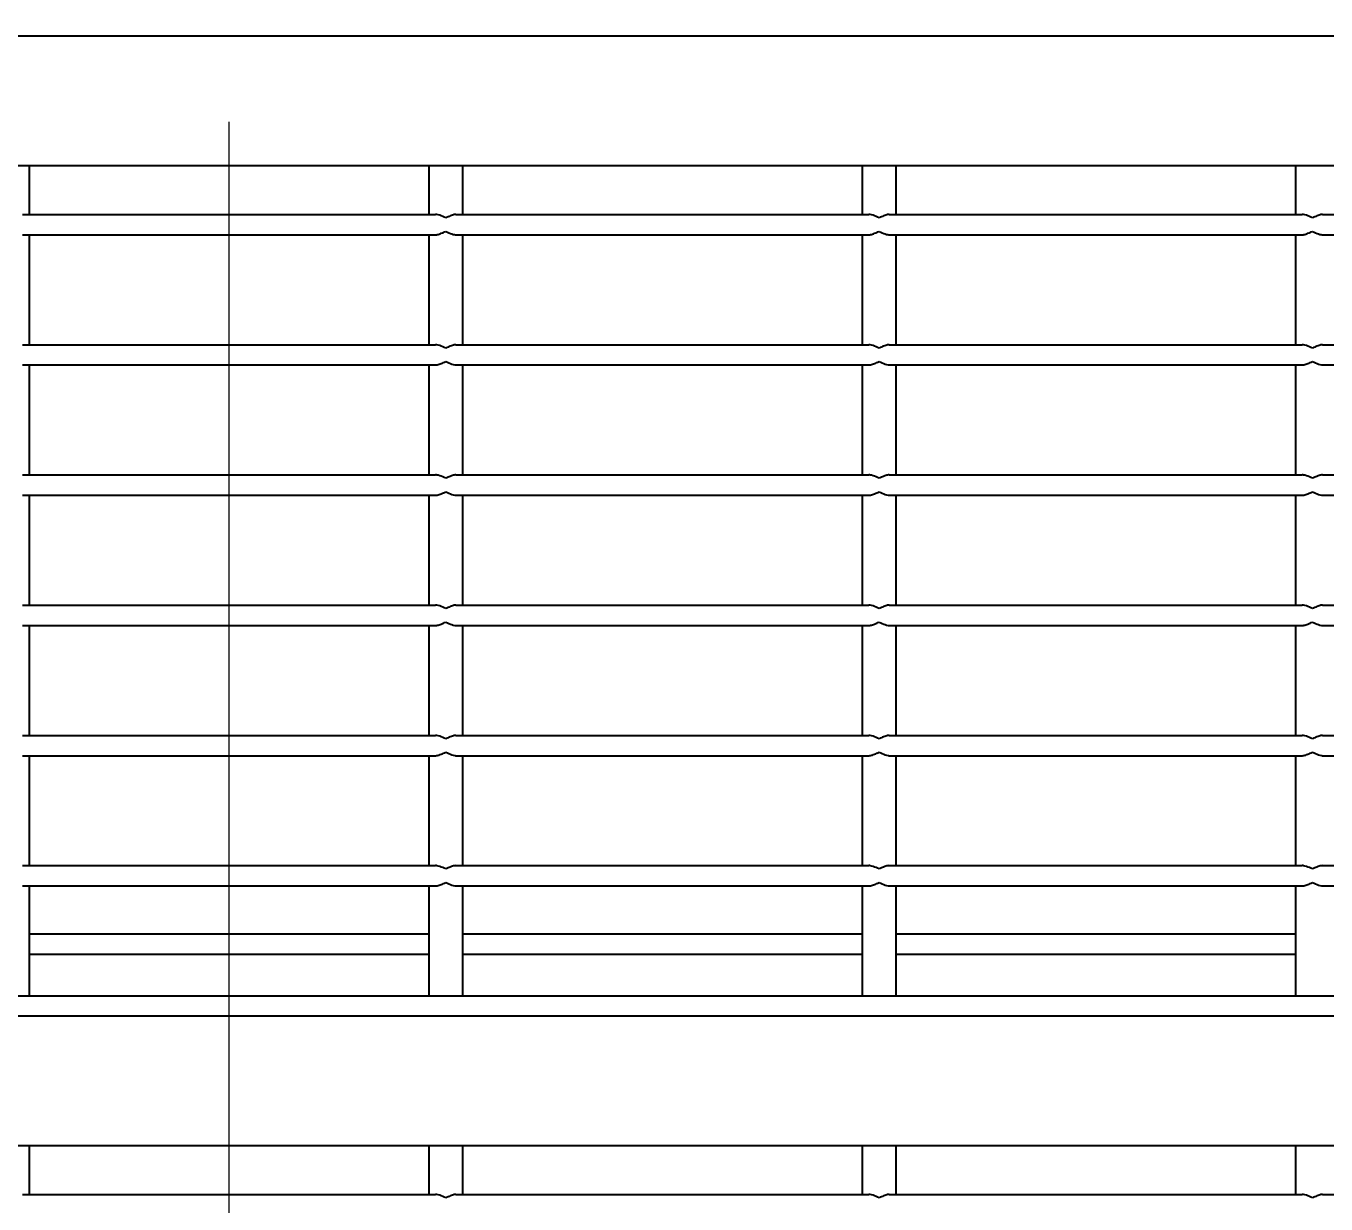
# Model space of a CAD drawing. Header units: millimetres. Extents: x 1293 to 41893, y 1011 to 26911.
# Drawn here: x 13346.9 to 13550.1, y 11937.6 to 12121.7 of the extents above; entities that cross this region are included whole.
import ezdxf

# ---------------------------------------------------------------- set-up
doc = ezdxf.new("R2010")
doc.units = ezdxf.units.MM
doc.header["$LTSCALE"] = 50
doc.linetypes.add('CENTERX2', pattern=[20.32, 12.7, -2.54, 2.54, -2.54])
doc.layers.add('CAPA_1', color=7, linetype='Continuous')
doc.styles.add('SLDTEXTSTYLE0', font='TXT', dxfattribs={"width": 0.75})
doc.dimstyles.new('SLDDIMSTYLE0', dxfattribs={"dimtxt": 100, "dimasz": 100, "dimexe": 0, "dimexo": 0.0625, "dimgap": 25, "dimtad": 2, "dimdec": 0, "dimlfac": 1.5, "dimrnd": 1e-09, "dimzin": 12, "dimdsep": 46, "dimtxsty": 'SLDTEXTSTYLE0', "dimsah": 1, "dimcen": 0.09, "dimadec": 0, "dimazin": 3, "dimtfac": 1, "dimtdec": 0, "dimtofl": 0, "dimtmove": 0, "dimatfit": 3, "dimfxl": 1, "dimfrac": 2, "dimtolj": 1, "dimtzin": 12, "dimarcsym": 0})

# ---------------------------------------------------------------- blocks, each defined once
blk = doc.blocks.new('_D_19')
at = {"layer": 'CAPA_1', "transparency": 16777216}
for p, q in [((16745.16, 13594.82), (16745.16, 10791.15)), ((13378.61, 10942.55), (13378.61, 10791.15)), ((13378.61, 10841.15), (16745.16, 10841.15))]:
    blk.add_line(p, q, dxfattribs=at)
for points in [[(13378.61, 10841.15), (13478.61, 10825.76), (13478.61, 10856.53)], [(16745.16, 10841.15), (16645.16, 10856.53), (16645.16, 10825.76)]]:
    blk.add_solid(points, dxfattribs=at)
at = {"layer": 'CAPA_1', "transparency": 16777216, "insert": (14914.11, 10970.05), "char_height": 100, "attachment_point": 1, "style": 'SLDTEXTSTYLE0'}
blk.add_mtext('5050', dxfattribs=at)

msp = doc.modelspace()

# ---------------------------------------------------------------- linework, layer by layer
at = {"color": 7, "linetype": 'Continuous', "lineweight": 25}
for p, q in [((13630.4968163, 12120.1315414), (13126.7301497, 12120.1315414)), ((13124.6101497, 12099.9198747), (13632.6168163, 12099.9198747)), ((13347.3926497, 12092.2576527), (13347.3926497, 12099.9198747)), ((13409.8343163, 12099.9198747), (13409.8343163, 12092.2576527)), ((13415.125983, 12092.2576527), (13415.125983, 12099.9198747)), ((13477.5676497, 12099.9198747), (13477.5676497, 12092.2576527)), ((13482.8593163, 12092.2576527), (13482.8593163, 12099.9198747)), ((13545.300983, 12099.9198747), (13545.300983, 12092.2576527)), ((13346.3343163, 12092.2576527), (13410.8926497, 12092.2576527)), ((13414.0676497, 12092.2576527), (13478.625983, 12092.2576527)), ((13481.800983, 12092.2576527), (13546.3593163, 12092.2576527)), ((13549.5343163, 12092.2576527), (13614.0926497, 12092.2576527)), ((13346.3343163, 12089.0826527), (13410.8926497, 12089.0826527)), ((13347.3926497, 12071.8976527), (13347.3926497, 12089.0826527)), ((13409.8343163, 12089.0826527), (13409.8343163, 12071.8976527)), ((13414.0676497, 12089.0826527), (13478.625983, 12089.0826527)), ((13415.125983, 12071.8976527), (13415.125983, 12089.0826527)), ((13477.5676497, 12089.0826527), (13477.5676497, 12071.8976527)), ((13481.800983, 12089.0826527), (13546.3593163, 12089.0826527)), ((13482.8593163, 12071.8976527), (13482.8593163, 12089.0826527)), ((13545.300983, 12089.0826527), (13545.300983, 12071.8976527)), ((13549.5343163, 12089.0826527), (13614.0926497, 12089.0826527)), ((13346.3343163, 12071.8976527), (13410.8926497, 12071.8976527)), ((13414.0676497, 12071.8976527), (13478.625983, 12071.8976527)), ((13481.800983, 12071.8976527), (13546.3593163, 12071.8976527)), ((13549.5343163, 12071.8976527), (13614.0926497, 12071.8976527)), ((13346.3343163, 12068.7226527), (13410.8926497, 12068.7226527)), ((13347.3926497, 12051.5376527), (13347.3926497, 12068.7226527)), ((13409.8343163, 12068.7226527), (13409.8343163, 12051.5376527)), ((13414.0676497, 12068.7226527), (13478.625983, 12068.7226527)), ((13415.125983, 12051.5376527), (13415.125983, 12068.7226527)), ((13477.5676497, 12068.7226527), (13477.5676497, 12051.5376527)), ((13481.800983, 12068.7226527), (13546.3593163, 12068.7226527)), ((13482.8593163, 12051.5376527), (13482.8593163, 12068.7226527)), ((13545.300983, 12068.7226527), (13545.300983, 12051.5376527)), ((13549.5343163, 12068.7226527), (13614.0926497, 12068.7226527)), ((13346.3343163, 12051.5376527), (13410.8926497, 12051.5376527)), ((13414.0676497, 12051.5376527), (13478.625983, 12051.5376527)), ((13481.800983, 12051.5376527), (13546.3593163, 12051.5376527)), ((13549.5343163, 12051.5376527), (13614.0926497, 12051.5376527)), ((13346.3343163, 12048.3626527), (13410.8926497, 12048.3626527)), ((13347.3926497, 12031.1776527), (13347.3926497, 12048.3626527)), ((13409.8343163, 12048.3626527), (13409.8343163, 12031.1776527)), ((13414.0676497, 12048.3626527), (13478.625983, 12048.3626527)), ((13415.125983, 12031.1776527), (13415.125983, 12048.3626527)), ((13477.5676497, 12048.3626527), (13477.5676497, 12031.1776527)), ((13481.800983, 12048.3626527), (13546.3593163, 12048.3626527)), ((13482.8593163, 12031.1776527), (13482.8593163, 12048.3626527)), ((13545.300983, 12048.3626527), (13545.300983, 12031.1776527)), ((13549.5343163, 12048.3626527), (13614.0926497, 12048.3626527)), ((13346.3343163, 12031.1776527), (13410.8926497, 12031.1776527)), ((13414.0676497, 12031.1776527), (13478.625983, 12031.1776527)), ((13481.800983, 12031.1776527), (13546.3593163, 12031.1776527)), ((13549.5343163, 12031.1776527), (13614.0926497, 12031.1776527)), ((13346.3343163, 12028.0026527), (13410.8926497, 12028.0026527)), ((13347.3926497, 12010.8176527), (13347.3926497, 12028.0026527)), ((13409.8343163, 12028.0026527), (13409.8343163, 12010.8176527)), ((13414.0676497, 12028.0026527), (13478.625983, 12028.0026527)), ((13415.125983, 12010.8176527), (13415.125983, 12028.0026527)), ((13477.5676497, 12028.0026527), (13477.5676497, 12010.8176527)), ((13481.800983, 12028.0026527), (13546.3593163, 12028.0026527)), ((13482.8593163, 12010.8176527), (13482.8593163, 12028.0026527)), ((13545.300983, 12028.0026527), (13545.300983, 12010.8176527)), ((13549.5343163, 12028.0026527), (13614.0926497, 12028.0026527)), ((13346.3343163, 12010.8176527), (13410.8926497, 12010.8176527)), ((13414.0676497, 12010.8176527), (13478.625983, 12010.8176527)), ((13481.800983, 12010.8176527), (13546.3593163, 12010.8176527)), ((13549.5343163, 12010.8176527), (13614.0926497, 12010.8176527)), ((13346.3343163, 12007.6426527), (13410.8926497, 12007.6426527)), ((13347.3926497, 11990.4576527), (13347.3926497, 12007.6426527)), ((13409.8343163, 12007.6426527), (13409.8343163, 11990.4576527)), ((13414.0676497, 12007.6426527), (13478.625983, 12007.6426527)), ((13415.125983, 11990.4576527), (13415.125983, 12007.6426527)), ((13477.5676497, 12007.6426527), (13477.5676497, 11990.4576527)), ((13481.800983, 12007.6426527), (13546.3593163, 12007.6426527)), ((13482.8593163, 11990.4576527), (13482.8593163, 12007.6426527)), ((13545.300983, 12007.6426527), (13545.300983, 11990.4576527)), ((13549.5343163, 12007.6426527), (13614.0926497, 12007.6426527)), ((13346.3343163, 11990.4576527), (13410.8926497, 11990.4576527)), ((13414.0676497, 11990.4576527), (13478.625983, 11990.4576527)), ((13481.800983, 11990.4576527), (13546.3593163, 11990.4576527)), ((13549.5343163, 11990.4576527), (13614.0926497, 11990.4576527)), ((13346.3343163, 11987.2826527), (13410.8926497, 11987.2826527)), ((13347.3926497, 11970.0976527), (13347.3926497, 11987.2826527)), ((13409.8343163, 11987.2826527), (13409.8343163, 11970.0976527)), ((13414.0676497, 11987.2826527), (13478.625983, 11987.2826527)), ((13415.125983, 11970.0976527), (13415.125983, 11987.2826527)), ((13477.5676497, 11987.2826527), (13477.5676497, 11970.0976527)), ((13481.800983, 11987.2826527), (13546.3593163, 11987.2826527)), ((13482.8593163, 11970.0976527), (13482.8593163, 11987.2826527)), ((13545.300983, 11987.2826527), (13545.300983, 11970.0976527)), ((13549.5343163, 11987.2826527), (13614.0926497, 11987.2826527)), ((13347.3926497, 11979.7687641), (13409.8343163, 11979.7687641)), ((13415.125983, 11979.7687641), (13477.5676497, 11979.7687641)), ((13482.8593163, 11979.7687641), (13545.300983, 11979.7687641)), ((13347.3926497, 11976.5937641), (13409.8343163, 11976.5937641)), ((13415.125983, 11976.5937641), (13477.5676497, 11976.5937641)), ((13482.8593163, 11976.5937641), (13545.300983, 11976.5937641)), ((13126.7301497, 11970.0976527), (13630.4968163, 11970.0976527)), ((13630.4968163, 11966.9226527), (13126.7301497, 11966.9226527)), ((13124.6101497, 11946.7109861), (13632.6168163, 11946.7109861)), ((13347.3926497, 11939.0487641), (13347.3926497, 11946.7109861)), ((13409.8343163, 11946.7109861), (13409.8343163, 11939.0487641)), ((13415.125983, 11939.0487641), (13415.125983, 11946.7109861)), ((13477.5676497, 11946.7109861), (13477.5676497, 11939.0487641)), ((13482.8593163, 11939.0487641), (13482.8593163, 11946.7109861)), ((13545.300983, 11946.7109861), (13545.300983, 11939.0487641)), ((13346.3343163, 11939.0487641), (13410.8926497, 11939.0487641)), ((13414.0676497, 11939.0487641), (13478.625983, 11939.0487641)), ((13481.800983, 11939.0487641), (13546.3593163, 11939.0487641)), ((13549.5343163, 11939.0487641), (13614.0926497, 11939.0487641))]:
    msp.add_line(p, q, dxfattribs=at)
for points, knots in [([(13412.4801497, 12091.7284861), (13412.4775938, 12091.7296291), (13412.1576554, 12091.87271), (13411.6821398, 12092.0849806), (13411.1594979, 12092.2413252), (13410.9587425, 12092.2536088), (13410.8926497, 12092.2576527)], [0, 0, 0, 0, 0.0046971273, 0.5879730074, 0.8643521995, 1, 1, 1, 1]), ([(13414.0676497, 12092.2576527), (13413.9831144, 12092.2510913), (13413.7058797, 12092.229573), (13413.1708202, 12092.0347656), (13412.7194866, 12091.8355253), (13412.4827056, 12091.7296292), (13412.4801497, 12091.7284861)], [0, 0, 0, 0, 0.1723614537, 0.5652622384, 0.9953071929, 1, 1, 1, 1]), ([(13480.213483, 12091.7284861), (13480.2109271, 12091.7296291), (13479.8909887, 12091.87271), (13479.4154731, 12092.0849806), (13478.8928312, 12092.2413252), (13478.6920758, 12092.2536088), (13478.625983, 12092.2576527)], [0, 0, 0, 0, 0.0046971273, 0.5879730073, 0.8643521995, 1, 1, 1, 1]), ([(13481.800983, 12092.2576527), (13481.7164478, 12092.2510913), (13481.439213, 12092.229573), (13480.9041536, 12092.0347656), (13480.4528199, 12091.8355253), (13480.2160389, 12091.7296292), (13480.213483, 12091.7284861)], [0, 0, 0, 0, 0.1723614537, 0.5652622384, 0.9953071929, 1, 1, 1, 1]), ([(13547.9468163, 12091.7284861), (13547.9442604, 12091.7296291), (13547.6243221, 12091.87271), (13547.1488064, 12092.0849806), (13546.6261645, 12092.2413252), (13546.4254092, 12092.2536088), (13546.3593163, 12092.2576527)], [0, 0, 0, 0, 0.0046971273, 0.5879730074, 0.8643521995, 1, 1, 1, 1]), ([(13549.5343163, 12092.2576527), (13549.4497811, 12092.2510913), (13549.1725464, 12092.229573), (13548.6374869, 12092.0347656), (13548.1861532, 12091.8355253), (13547.9493723, 12091.7296292), (13547.9468163, 12091.7284861)], [0, 0, 0, 0, 0.1723614537, 0.5652622384, 0.9953071929, 1, 1, 1, 1]), ([(13410.8926497, 12089.0826527), (13410.9771849, 12089.0892142), (13411.2544196, 12089.1107325), (13411.7894791, 12089.3055399), (13412.2408128, 12089.5047802), (13412.4775937, 12089.6106763), (13412.4801497, 12089.6118194)], [0, 0, 0, 0, 0.1723614537, 0.5652622384, 0.9953071929, 1, 1, 1, 1]), ([(13412.4801497, 12089.6118194), (13412.4827055, 12089.6106764), (13412.8026439, 12089.4675955), (13413.2781596, 12089.2553249), (13413.8008014, 12089.0989803), (13414.0015568, 12089.0866967), (13414.0676497, 12089.0826527)], [0, 0, 0, 0, 0.0046971273, 0.5879730075, 0.8643521995, 1, 1, 1, 1]), ([(13478.625983, 12089.0826527), (13478.7105182, 12089.0892142), (13478.987753, 12089.1107325), (13479.5228124, 12089.3055399), (13479.9741461, 12089.5047802), (13480.210927, 12089.6106763), (13480.213483, 12089.6118194)], [0, 0, 0, 0, 0.1723614537, 0.5652622384, 0.9953071929, 1, 1, 1, 1]), ([(13480.213483, 12089.6118194), (13480.2160389, 12089.6106764), (13480.5359773, 12089.4675955), (13481.0114929, 12089.2553249), (13481.5341348, 12089.0989803), (13481.7348902, 12089.0866967), (13481.800983, 12089.0826527)], [0, 0, 0, 0, 0.0046971273, 0.5879730074, 0.8643521995, 1, 1, 1, 1]), ([(13546.3593163, 12089.0826527), (13546.4438516, 12089.0892142), (13546.7210863, 12089.1107325), (13547.2561457, 12089.3055399), (13547.7074794, 12089.5047802), (13547.9442604, 12089.6106763), (13547.9468163, 12089.6118194)], [0, 0, 0, 0, 0.1723614537, 0.5652622384, 0.9953071929, 1, 1, 1, 1]), ([(13547.9468163, 12089.6118194), (13547.9493722, 12089.6106764), (13548.2693106, 12089.4675955), (13548.7448262, 12089.2553249), (13549.2674681, 12089.0989803), (13549.4682235, 12089.0866967), (13549.5343163, 12089.0826527)], [0, 0, 0, 0, 0.0046971273, 0.5879730075, 0.8643521995, 1, 1, 1, 1]), ([(13412.4801497, 12071.3684861), (13412.4775938, 12071.3696291), (13412.1576554, 12071.51271), (13411.6821398, 12071.7249806), (13411.1594979, 12071.8813252), (13410.9587425, 12071.8936088), (13410.8926497, 12071.8976527)], [0, 0, 0, 0, 0.0046971273, 0.5879730074, 0.8643521995, 1, 1, 1, 1]), ([(13414.0676497, 12071.8976527), (13413.9831144, 12071.8910913), (13413.7058797, 12071.869573), (13413.1708202, 12071.6747656), (13412.7194866, 12071.4755253), (13412.4827056, 12071.3696292), (13412.4801497, 12071.3684861)], [0, 0, 0, 0, 0.1723614537, 0.5652622384, 0.9953071929, 1, 1, 1, 1]), ([(13480.213483, 12071.3684861), (13480.2109271, 12071.3696291), (13479.8909887, 12071.51271), (13479.4154731, 12071.7249806), (13478.8928312, 12071.8813252), (13478.6920758, 12071.8936088), (13478.625983, 12071.8976527)], [0, 0, 0, 0, 0.0046971273, 0.5879730073, 0.8643521995, 1, 1, 1, 1]), ([(13481.800983, 12071.8976527), (13481.7164478, 12071.8910913), (13481.439213, 12071.869573), (13480.9041536, 12071.6747656), (13480.4528199, 12071.4755253), (13480.2160389, 12071.3696292), (13480.213483, 12071.3684861)], [0, 0, 0, 0, 0.1723614537, 0.5652622384, 0.9953071929, 1, 1, 1, 1]), ([(13547.9468163, 12071.3684861), (13547.9442604, 12071.3696291), (13547.6243221, 12071.51271), (13547.1488064, 12071.7249806), (13546.6261645, 12071.8813252), (13546.4254092, 12071.8936088), (13546.3593163, 12071.8976527)], [0, 0, 0, 0, 0.0046971273, 0.5879730074, 0.8643521995, 1, 1, 1, 1]), ([(13549.5343163, 12071.8976527), (13549.4497811, 12071.8910913), (13549.1725464, 12071.869573), (13548.6374869, 12071.6747656), (13548.1861532, 12071.4755253), (13547.9493723, 12071.3696292), (13547.9468163, 12071.3684861)], [0, 0, 0, 0, 0.1723614537, 0.5652622384, 0.9953071929, 1, 1, 1, 1]), ([(13410.8926497, 12068.7226527), (13410.9771849, 12068.7292142), (13411.2544196, 12068.7507325), (13411.7894791, 12068.9455399), (13412.2408128, 12069.1447802), (13412.4775937, 12069.2506763), (13412.4801497, 12069.2518194)], [0, 0, 0, 0, 0.1723614537, 0.5652622384, 0.9953071929, 1, 1, 1, 1]), ([(13412.4801497, 12069.2518194), (13412.4827055, 12069.2506764), (13412.8026439, 12069.1075955), (13413.2781596, 12068.8953249), (13413.8008014, 12068.7389803), (13414.0015568, 12068.7266967), (13414.0676497, 12068.7226527)], [0, 0, 0, 0, 0.0046971273, 0.5879730075, 0.8643521995, 1, 1, 1, 1]), ([(13478.625983, 12068.7226527), (13478.7105182, 12068.7292142), (13478.987753, 12068.7507325), (13479.5228124, 12068.9455399), (13479.9741461, 12069.1447802), (13480.210927, 12069.2506763), (13480.213483, 12069.2518194)], [0, 0, 0, 0, 0.1723614537, 0.5652622384, 0.9953071929, 1, 1, 1, 1]), ([(13480.213483, 12069.2518194), (13480.2160389, 12069.2506764), (13480.5359773, 12069.1075955), (13481.0114929, 12068.8953249), (13481.5341348, 12068.7389803), (13481.7348902, 12068.7266967), (13481.800983, 12068.7226527)], [0, 0, 0, 0, 0.0046971273, 0.5879730074, 0.8643521995, 1, 1, 1, 1]), ([(13546.3593163, 12068.7226527), (13546.4438516, 12068.7292142), (13546.7210863, 12068.7507325), (13547.2561457, 12068.9455399), (13547.7074794, 12069.1447802), (13547.9442604, 12069.2506763), (13547.9468163, 12069.2518194)], [0, 0, 0, 0, 0.1723614537, 0.5652622384, 0.9953071929, 1, 1, 1, 1]), ([(13547.9468163, 12069.2518194), (13547.9493722, 12069.2506764), (13548.2693106, 12069.1075955), (13548.7448262, 12068.8953249), (13549.2674681, 12068.7389803), (13549.4682235, 12068.7266967), (13549.5343163, 12068.7226527)], [0, 0, 0, 0, 0.0046971273, 0.5879730075, 0.8643521995, 1, 1, 1, 1]), ([(13412.4801497, 12051.0084861), (13412.4775938, 12051.0096291), (13412.1576554, 12051.15271), (13411.6821398, 12051.3649806), (13411.1594979, 12051.5213252), (13410.9587425, 12051.5336088), (13410.8926497, 12051.5376527)], [0, 0, 0, 0, 0.0046971273, 0.5879730074, 0.8643521995, 1, 1, 1, 1]), ([(13414.0676497, 12051.5376527), (13413.9831144, 12051.5310913), (13413.7058797, 12051.509573), (13413.1708202, 12051.3147656), (13412.7194866, 12051.1155253), (13412.4827056, 12051.0096292), (13412.4801497, 12051.0084861)], [0, 0, 0, 0, 0.1723614537, 0.5652622384, 0.9953071929, 1, 1, 1, 1]), ([(13480.213483, 12051.0084861), (13480.2109271, 12051.0096291), (13479.8909887, 12051.15271), (13479.4154731, 12051.3649806), (13478.8928312, 12051.5213252), (13478.6920758, 12051.5336088), (13478.625983, 12051.5376527)], [0, 0, 0, 0, 0.0046971273, 0.5879730073, 0.8643521995, 1, 1, 1, 1]), ([(13481.800983, 12051.5376527), (13481.7164478, 12051.5310913), (13481.439213, 12051.509573), (13480.9041536, 12051.3147656), (13480.4528199, 12051.1155253), (13480.2160389, 12051.0096292), (13480.213483, 12051.0084861)], [0, 0, 0, 0, 0.1723614537, 0.5652622384, 0.9953071929, 1, 1, 1, 1]), ([(13547.9468163, 12051.0084861), (13547.9442604, 12051.0096291), (13547.6243221, 12051.15271), (13547.1488064, 12051.3649806), (13546.6261645, 12051.5213252), (13546.4254092, 12051.5336088), (13546.3593163, 12051.5376527)], [0, 0, 0, 0, 0.0046971273, 0.5879730074, 0.8643521995, 1, 1, 1, 1]), ([(13549.5343163, 12051.5376527), (13549.4497811, 12051.5310913), (13549.1725464, 12051.509573), (13548.6374869, 12051.3147656), (13548.1861532, 12051.1155253), (13547.9493723, 12051.0096292), (13547.9468163, 12051.0084861)], [0, 0, 0, 0, 0.1723614537, 0.5652622384, 0.9953071929, 1, 1, 1, 1]), ([(13410.8926497, 12048.3626527), (13410.9771849, 12048.3692142), (13411.2544196, 12048.3907325), (13411.7894791, 12048.5855399), (13412.2408128, 12048.7847802), (13412.4775937, 12048.8906763), (13412.4801497, 12048.8918194)], [0, 0, 0, 0, 0.17236145373, 0.56526223843, 0.99530719289, 1, 1, 1, 1]), ([(13412.4801497, 12048.8918194), (13412.4827055, 12048.8906764), (13412.8026439, 12048.7475955), (13413.2781596, 12048.5353249), (13413.8008014, 12048.3789803), (13414.0015568, 12048.3666967), (13414.0676497, 12048.3626527)], [0, 0, 0, 0, 0.0046971273, 0.5879730075, 0.8643521995, 1, 1, 1, 1]), ([(13478.625983, 12048.3626527), (13478.7105182, 12048.3692142), (13478.987753, 12048.3907325), (13479.5228124, 12048.5855399), (13479.9741461, 12048.7847802), (13480.210927, 12048.8906763), (13480.213483, 12048.8918194)], [0, 0, 0, 0, 0.1723614537, 0.5652622384, 0.9953071929, 1, 1, 1, 1]), ([(13480.213483, 12048.8918194), (13480.2160389, 12048.8906764), (13480.5359773, 12048.7475955), (13481.0114929, 12048.5353249), (13481.5341348, 12048.3789803), (13481.7348902, 12048.3666967), (13481.800983, 12048.3626527)], [0, 0, 0, 0, 0.00469712726, 0.58797300737, 0.86435219951, 1, 1, 1, 1]), ([(13546.3593163, 12048.3626527), (13546.4438516, 12048.3692142), (13546.7210863, 12048.3907325), (13547.2561457, 12048.5855399), (13547.7074794, 12048.7847802), (13547.9442604, 12048.8906763), (13547.9468163, 12048.8918194)], [0, 0, 0, 0, 0.1723614537, 0.5652622384, 0.9953071929, 1, 1, 1, 1]), ([(13547.9468163, 12048.8918194), (13547.9493722, 12048.8906764), (13548.2693106, 12048.7475955), (13548.7448262, 12048.5353249), (13549.2674681, 12048.3789803), (13549.4682235, 12048.3666967), (13549.5343163, 12048.3626527)], [0, 0, 0, 0, 0.0046971273, 0.5879730075, 0.8643521995, 1, 1, 1, 1]), ([(13412.4801497, 12030.6484861), (13412.4775938, 12030.6496291), (13412.1576554, 12030.79271), (13411.6821398, 12031.0049806), (13411.1594979, 12031.1613252), (13410.9587425, 12031.1736088), (13410.8926497, 12031.1776527)], [0, 0, 0, 0, 0.0046971273, 0.5879730074, 0.8643521995, 1, 1, 1, 1]), ([(13414.0676497, 12031.1776527), (13413.9831144, 12031.1710913), (13413.7058797, 12031.149573), (13413.1708202, 12030.9547656), (13412.7194866, 12030.7555253), (13412.4827056, 12030.6496292), (13412.4801497, 12030.6484861)], [0, 0, 0, 0, 0.1723614537, 0.5652622384, 0.9953071929, 1, 1, 1, 1]), ([(13480.213483, 12030.6484861), (13480.2109271, 12030.6496291), (13479.8909887, 12030.79271), (13479.4154731, 12031.0049806), (13478.8928312, 12031.1613252), (13478.6920758, 12031.1736088), (13478.625983, 12031.1776527)], [0, 0, 0, 0, 0.0046971273, 0.5879730073, 0.8643521995, 1, 1, 1, 1]), ([(13481.800983, 12031.1776527), (13481.7164478, 12031.1710913), (13481.439213, 12031.149573), (13480.9041536, 12030.9547656), (13480.4528199, 12030.7555253), (13480.2160389, 12030.6496292), (13480.213483, 12030.6484861)], [0, 0, 0, 0, 0.1723614537, 0.5652622384, 0.9953071929, 1, 1, 1, 1]), ([(13547.9468163, 12030.6484861), (13547.9442604, 12030.6496291), (13547.6243221, 12030.79271), (13547.1488064, 12031.0049806), (13546.6261645, 12031.1613252), (13546.4254092, 12031.1736088), (13546.3593163, 12031.1776527)], [0, 0, 0, 0, 0.0046971273, 0.5879730074, 0.8643521995, 1, 1, 1, 1]), ([(13549.5343163, 12031.1776527), (13549.4497811, 12031.1710913), (13549.1725464, 12031.149573), (13548.6374869, 12030.9547656), (13548.1861532, 12030.7555253), (13547.9493723, 12030.6496292), (13547.9468163, 12030.6484861)], [0, 0, 0, 0, 0.1723614537, 0.5652622384, 0.9953071929, 1, 1, 1, 1]), ([(13410.8926497, 12028.0026527), (13410.9771849, 12028.0092142), (13411.2544196, 12028.0307325), (13411.7894791, 12028.2255399), (13412.2408128, 12028.4247802), (13412.4775937, 12028.5306763), (13412.4801497, 12028.5318194)], [0, 0, 0, 0, 0.1723614537, 0.5652622384, 0.9953071929, 1, 1, 1, 1]), ([(13412.4801497, 12028.5318194), (13412.4827055, 12028.5306764), (13412.8026439, 12028.3875955), (13413.2781596, 12028.1753249), (13413.8008014, 12028.0189803), (13414.0015568, 12028.0066967), (13414.0676497, 12028.0026527)], [0, 0, 0, 0, 0.00469712726, 0.58797300745, 0.86435219951, 1, 1, 1, 1]), ([(13478.625983, 12028.0026527), (13478.7105182, 12028.0092142), (13478.987753, 12028.0307325), (13479.5228124, 12028.2255399), (13479.9741461, 12028.4247802), (13480.210927, 12028.5306763), (13480.213483, 12028.5318194)], [0, 0, 0, 0, 0.1723614537, 0.5652622384, 0.9953071929, 1, 1, 1, 1]), ([(13480.213483, 12028.5318194), (13480.2160389, 12028.5306764), (13480.5359773, 12028.3875955), (13481.0114929, 12028.1753249), (13481.5341348, 12028.0189803), (13481.7348902, 12028.0066967), (13481.800983, 12028.0026527)], [0, 0, 0, 0, 0.0046971273, 0.5879730074, 0.8643521995, 1, 1, 1, 1]), ([(13546.3593163, 12028.0026527), (13546.4438516, 12028.0092142), (13546.7210863, 12028.0307325), (13547.2561457, 12028.2255399), (13547.7074794, 12028.4247802), (13547.9442604, 12028.5306763), (13547.9468163, 12028.5318194)], [0, 0, 0, 0, 0.1723614537, 0.5652622384, 0.9953071929, 1, 1, 1, 1]), ([(13547.9468163, 12028.5318194), (13547.9493722, 12028.5306764), (13548.2693106, 12028.3875955), (13548.7448262, 12028.1753249), (13549.2674681, 12028.0189803), (13549.4682235, 12028.0066967), (13549.5343163, 12028.0026527)], [0, 0, 0, 0, 0.0046971273, 0.5879730075, 0.8643521995, 1, 1, 1, 1]), ([(13412.4801497, 12010.2884861), (13412.4775938, 12010.2896291), (13412.1576554, 12010.43271), (13411.6821398, 12010.6449806), (13411.1594979, 12010.8013252), (13410.9587425, 12010.8136088), (13410.8926497, 12010.8176527)], [0, 0, 0, 0, 0.0046971273, 0.5879730074, 0.8643521995, 1, 1, 1, 1]), ([(13414.0676497, 12010.8176527), (13413.9831144, 12010.8110913), (13413.7058797, 12010.789573), (13413.1708202, 12010.5947656), (13412.7194866, 12010.3955253), (13412.4827056, 12010.2896292), (13412.4801497, 12010.2884861)], [0, 0, 0, 0, 0.1723614537, 0.5652622384, 0.9953071929, 1, 1, 1, 1]), ([(13480.213483, 12010.2884861), (13480.2109271, 12010.2896291), (13479.8909887, 12010.43271), (13479.4154731, 12010.6449806), (13478.8928312, 12010.8013252), (13478.6920758, 12010.8136088), (13478.625983, 12010.8176527)], [0, 0, 0, 0, 0.0046971273, 0.5879730073, 0.8643521995, 1, 1, 1, 1]), ([(13481.800983, 12010.8176527), (13481.7164478, 12010.8110913), (13481.439213, 12010.789573), (13480.9041536, 12010.5947656), (13480.4528199, 12010.3955253), (13480.2160389, 12010.2896292), (13480.213483, 12010.2884861)], [0, 0, 0, 0, 0.1723614537, 0.5652622384, 0.9953071929, 1, 1, 1, 1]), ([(13547.9468163, 12010.2884861), (13547.9442604, 12010.2896291), (13547.6243221, 12010.43271), (13547.1488064, 12010.6449806), (13546.6261645, 12010.8013252), (13546.4254092, 12010.8136088), (13546.3593163, 12010.8176527)], [0, 0, 0, 0, 0.0046971273, 0.5879730074, 0.8643521995, 1, 1, 1, 1]), ([(13549.5343163, 12010.8176527), (13549.4497811, 12010.8110913), (13549.1725464, 12010.789573), (13548.6374869, 12010.5947656), (13548.1861532, 12010.3955253), (13547.9493723, 12010.2896292), (13547.9468163, 12010.2884861)], [0, 0, 0, 0, 0.1723614537, 0.5652622384, 0.9953071929, 1, 1, 1, 1]), ([(13410.8926497, 12007.6426527), (13410.9771849, 12007.6492142), (13411.2544196, 12007.6707325), (13411.7894791, 12007.8655399), (13412.2408128, 12008.0647802), (13412.4775937, 12008.1706763), (13412.4801497, 12008.1718194)], [0, 0, 0, 0, 0.1723614537, 0.5652622384, 0.9953071929, 1, 1, 1, 1]), ([(13412.4801497, 12008.1718194), (13412.4827055, 12008.1706764), (13412.8026439, 12008.0275955), (13413.2781596, 12007.8153249), (13413.8008014, 12007.6589803), (13414.0015568, 12007.6466967), (13414.0676497, 12007.6426527)], [0, 0, 0, 0, 0.00469712726, 0.58797300745, 0.86435219951, 1, 1, 1, 1]), ([(13478.625983, 12007.6426527), (13478.7105182, 12007.6492142), (13478.987753, 12007.6707325), (13479.5228124, 12007.8655399), (13479.9741461, 12008.0647802), (13480.210927, 12008.1706763), (13480.213483, 12008.1718194)], [0, 0, 0, 0, 0.1723614537, 0.5652622384, 0.9953071929, 1, 1, 1, 1]), ([(13480.213483, 12008.1718194), (13480.2160389, 12008.1706764), (13480.5359773, 12008.0275955), (13481.0114929, 12007.8153249), (13481.5341348, 12007.6589803), (13481.7348902, 12007.6466967), (13481.800983, 12007.6426527)], [0, 0, 0, 0, 0.0046971273, 0.5879730074, 0.8643521995, 1, 1, 1, 1]), ([(13546.3593163, 12007.6426527), (13546.4438516, 12007.6492142), (13546.7210863, 12007.6707325), (13547.2561457, 12007.8655399), (13547.7074794, 12008.0647802), (13547.9442604, 12008.1706763), (13547.9468163, 12008.1718194)], [0, 0, 0, 0, 0.1723614537, 0.5652622384, 0.9953071929, 1, 1, 1, 1]), ([(13547.9468163, 12008.1718194), (13547.9493722, 12008.1706764), (13548.2693106, 12008.0275955), (13548.7448262, 12007.8153249), (13549.2674681, 12007.6589803), (13549.4682235, 12007.6466967), (13549.5343163, 12007.6426527)], [0, 0, 0, 0, 0.0046971273, 0.5879730075, 0.8643521995, 1, 1, 1, 1]), ([(13412.4801497, 11989.9284861), (13412.4775938, 11989.9296291), (13412.1576554, 11990.07271), (13411.6821398, 11990.2849806), (13411.1594979, 11990.4413252), (13410.9587425, 11990.4536088), (13410.8926497, 11990.4576527)], [0, 0, 0, 0, 0.0046971273, 0.5879730074, 0.8643521995, 1, 1, 1, 1]), ([(13414.0676497, 11990.4576527), (13413.9831144, 11990.4510913), (13413.7058797, 11990.429573), (13413.1708202, 11990.2347656), (13412.7194866, 11990.0355253), (13412.4827056, 11989.9296292), (13412.4801497, 11989.9284861)], [0, 0, 0, 0, 0.1723614537, 0.5652622384, 0.9953071929, 1, 1, 1, 1]), ([(13480.213483, 11989.9284861), (13480.2109271, 11989.9296291), (13479.8909887, 11990.07271), (13479.4154731, 11990.2849806), (13478.8928312, 11990.4413252), (13478.6920758, 11990.4536088), (13478.625983, 11990.4576527)], [0, 0, 0, 0, 0.0046971273, 0.5879730073, 0.8643521995, 1, 1, 1, 1]), ([(13481.800983, 11990.4576527), (13481.7164478, 11990.4510913), (13481.439213, 11990.429573), (13480.9041536, 11990.2347656), (13480.4528199, 11990.0355253), (13480.2160389, 11989.9296292), (13480.213483, 11989.9284861)], [0, 0, 0, 0, 0.1723614537, 0.5652622384, 0.9953071929, 1, 1, 1, 1]), ([(13547.9468163, 11989.9284861), (13547.9442604, 11989.9296291), (13547.6243221, 11990.07271), (13547.1488064, 11990.2849806), (13546.6261645, 11990.4413252), (13546.4254092, 11990.4536088), (13546.3593163, 11990.4576527)], [0, 0, 0, 0, 0.00469712726, 0.58797300743, 0.86435219951, 1, 1, 1, 1]), ([(13549.5343163, 11990.4576527), (13549.4497811, 11990.4510913), (13549.1725464, 11990.429573), (13548.6374869, 11990.2347656), (13548.1861532, 11990.0355253), (13547.9493723, 11989.9296292), (13547.9468163, 11989.9284861)], [0, 0, 0, 0, 0.1723614537, 0.5652622384, 0.9953071929, 1, 1, 1, 1]), ([(13410.8926497, 11987.2826527), (13410.9771849, 11987.2892142), (13411.2544196, 11987.3107325), (13411.7894791, 11987.5055399), (13412.2408128, 11987.7047802), (13412.4775937, 11987.8106763), (13412.4801497, 11987.8118194)], [0, 0, 0, 0, 0.1723614537, 0.5652622384, 0.9953071929, 1, 1, 1, 1]), ([(13412.4801497, 11987.8118194), (13412.4827055, 11987.8106764), (13412.8026439, 11987.6675955), (13413.2781596, 11987.4553249), (13413.8008014, 11987.2989803), (13414.0015568, 11987.2866967), (13414.0676497, 11987.2826527)], [0, 0, 0, 0, 0.00469712726, 0.58797300745, 0.86435219951, 1, 1, 1, 1]), ([(13478.625983, 11987.2826527), (13478.7105182, 11987.2892142), (13478.987753, 11987.3107325), (13479.5228124, 11987.5055399), (13479.9741461, 11987.7047802), (13480.210927, 11987.8106763), (13480.213483, 11987.8118194)], [0, 0, 0, 0, 0.1723614537, 0.5652622384, 0.9953071929, 1, 1, 1, 1]), ([(13480.213483, 11987.8118194), (13480.2160389, 11987.8106764), (13480.5359773, 11987.6675955), (13481.0114929, 11987.4553249), (13481.5341348, 11987.2989803), (13481.7348902, 11987.2866967), (13481.800983, 11987.2826527)], [0, 0, 0, 0, 0.0046971273, 0.5879730074, 0.8643521995, 1, 1, 1, 1]), ([(13546.3593163, 11987.2826527), (13546.4438516, 11987.2892142), (13546.7210863, 11987.3107325), (13547.2561457, 11987.5055399), (13547.7074794, 11987.7047802), (13547.9442604, 11987.8106763), (13547.9468163, 11987.8118194)], [0, 0, 0, 0, 0.1723614537, 0.5652622384, 0.9953071929, 1, 1, 1, 1]), ([(13547.9468163, 11987.8118194), (13547.9493722, 11987.8106764), (13548.2693106, 11987.6675955), (13548.7448262, 11987.4553249), (13549.2674681, 11987.2989803), (13549.4682235, 11987.2866967), (13549.5343163, 11987.2826527)], [0, 0, 0, 0, 0.0046971273, 0.5879730075, 0.8643521995, 1, 1, 1, 1]), ([(13412.4801497, 11938.5195975), (13412.4775938, 11938.5207405), (13412.1576554, 11938.6638214), (13411.6821398, 11938.876092), (13411.1594979, 11939.0324366), (13410.9587425, 11939.0447201), (13410.8926497, 11939.0487641)], [0, 0, 0, 0, 0.0046971273, 0.5879730074, 0.8643521995, 1, 1, 1, 1]), ([(13414.0676497, 11939.0487641), (13413.9831144, 11939.0422027), (13413.7058797, 11939.0206844), (13413.1708202, 11938.825877), (13412.7194866, 11938.6266367), (13412.4827056, 11938.5207406), (13412.4801497, 11938.5195975)], [0, 0, 0, 0, 0.1723614537, 0.5652622384, 0.9953071929, 1, 1, 1, 1]), ([(13480.213483, 11938.5195975), (13480.2109271, 11938.5207405), (13479.8909887, 11938.6638214), (13479.4154731, 11938.876092), (13478.8928312, 11939.0324366), (13478.6920758, 11939.0447201), (13478.625983, 11939.0487641)], [0, 0, 0, 0, 0.0046971273, 0.5879730073, 0.8643521995, 1, 1, 1, 1]), ([(13481.800983, 11939.0487641), (13481.7164478, 11939.0422027), (13481.439213, 11939.0206844), (13480.9041536, 11938.825877), (13480.4528199, 11938.6266367), (13480.2160389, 11938.5207406), (13480.213483, 11938.5195975)], [0, 0, 0, 0, 0.1723614537, 0.5652622384, 0.9953071929, 1, 1, 1, 1]), ([(13547.9468163, 11938.5195975), (13547.9442604, 11938.5207405), (13547.6243221, 11938.6638214), (13547.1488064, 11938.876092), (13546.6261645, 11939.0324366), (13546.4254092, 11939.0447201), (13546.3593163, 11939.0487641)], [0, 0, 0, 0, 0.0046971273, 0.5879730074, 0.8643521995, 1, 1, 1, 1]), ([(13549.5343163, 11939.0487641), (13549.4497811, 11939.0422027), (13549.1725464, 11939.0206844), (13548.6374869, 11938.825877), (13548.1861532, 11938.6266367), (13547.9493723, 11938.5207406), (13547.9468163, 11938.5195975)], [0, 0, 0, 0, 0.1723614537, 0.5652622384, 0.9953071929, 1, 1, 1, 1])]:
    msp.add_open_spline(points, degree=3, knots=knots, dxfattribs=at)
at = {"layer": 'CAPA_1', "linetype": 'CENTERX2', "lineweight": 18, "ltscale": 0.666667}
msp.add_line((13378.6101497, 11006.0549012), (13378.6101497, 13356.5065398), dxfattribs=at)

# ---------------------------------------------------------------- dimensions: what is measured, and where the dimension line sits
at = {"layer": 'CAPA_1'}
dim = msp.add_linear_dim(base=(16745.1618891, 10841.1478125), p1=(13378.6101497, 11006.0549012), p2=(16745.1618891, 13658.3232972), dimstyle='SLDDIMSTYLE0', dxfattribs=at)
dim.commit()
dim.dimension.update_dxf_attribs({"geometry": '_D_19', "text_midpoint": (15061.8860194, 10841.1478125), "dimtype": 160})

doc.saveas('drawing.dxf')
